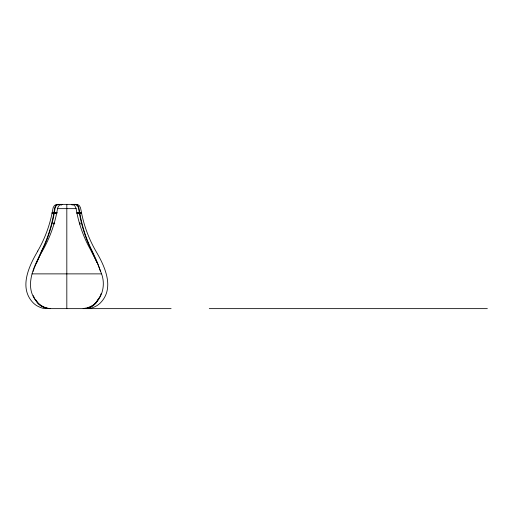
<?xml version="1.0" encoding="UTF-8"?>
<svg xmlns="http://www.w3.org/2000/svg" width="513" height="513" viewBox="0 0 513 513"><rect width="100%" height="100%" fill="white"/><g stroke="black" fill="none" stroke-linecap="round" stroke-linejoin="round"><path stroke-width="0.77" d="M62.009 204.36L60.361 204.751A4.271 4.271 0 0 0 58.783 205.873L57.751 207.714L57.058 211.176A125.704 125.704 0 0 1 42.367 251.017C33.621 266.061 23.181 287.864 37.789 302.83A19.622 19.622 0 0 0 41.579 305.799L44.484 307.242L49.44 308.64L171.098 308.64M33.191 271.396L33.999 268.799M34.236 268.119L41.476 251.049A125.704 108.865 90 0 0 54.154 211.176L54.756 207.714L55.654 205.873A4.271 3.7 90 0 1 57.014 204.751L58.444 204.36M100.388 295.571L101.048 293.737M36.429 263.284L41.912 251.049M100.15 296.142L96.175 302.83A19.622 16.993 90 0 1 92.891 305.799L90.378 307.242L86.081 308.64M37.808 251.049C28.946 266.029 18.596 287.883 33.178 302.83A19.622 19.622 0 0 0 36.968 305.799C39.847 307.345 43.092 308.839 46.427 308.531M98.451 298.842L95.739 302.83A19.622 16.993 90 0 1 92.455 305.799C90.025 307.3 87.204 308.839 84.26 308.531M60.912 204.751A4.271 2.135 -90 0 0 60.733 204.918A4.271 2.135 90 0 1 60.906 204.751L61.733 204.36M61.663 204.751A4.271 2.135 -90 0 0 61.483 204.918A4.271 2.135 90 0 1 61.663 204.751L61.849 204.61M58.88 204.36L57.45 204.751A4.271 3.7 90 0 0 56.084 205.873L55.186 207.714L54.59 211.176A125.704 108.865 90 0 1 41.861 251.017M49.376 308.531L46.055 308.275L40.751 305.799A19.622 16.993 -90 0 1 37.468 302.83L34.756 298.842L33.249 295.571M49.44 308.64L50.511 308.563M57.501 208.65L76.142 208.65L76.584 211.176A125.704 125.704 0 0 0 91.276 251.017M52.089 212.619L56.404 212.619M56.699 212.619L57.09 212.619M77.239 212.619L81.554 212.619L81.541 213.485L77.239 213.485M52.089 213.049L57.174 213.049M76.469 213.049L81.554 213.049M52.089 213.485L56.404 213.485M53.461 223.046L54.237 223.046M79.406 223.046L80.182 223.046M51.781 223.482L52.127 223.482M53.621 223.482L54.782 223.482M79.47 223.482L80.022 223.482M53.461 223.912L54.237 223.912M79.406 223.912L80.182 223.912M32.062 273.878L101.58 273.878C105.203 283.67 103.139 295.27 95.854 302.83A19.622 19.622 0 0 1 92.064 305.799L87.588 307.806L83.132 308.563M209.278 308.64L487.35 308.64M71.628 204.36L73.282 204.751A4.271 4.271 0 0 1 74.86 205.873L76.155 208.65M74.763 204.36L76.623 204.751A4.271 3.7 -90 0 1 76.937 204.918M85.716 308.313C89.531 309.243 93.366 307.601 96.675 305.799A19.622 19.622 0 0 0 100.465 302.83C115.047 287.883 104.697 266.029 95.835 251.049A125.704 125.704 0 0 1 81.201 211.176L80.503 207.714L79.47 205.873A4.271 4.271 0 0 0 77.893 204.751L76.245 204.36L57.398 204.36L55.75 204.751A4.271 4.271 0 0 0 54.173 205.873L53.14 207.714L52.448 211.176A125.704 125.704 0 0 1 37.75 251.017M75.148 204.418L76.193 204.751A4.271 3.7 90 0 1 77.559 205.873L78.451 207.714L79.053 211.176A125.704 108.859 -90 0 0 91.776 251.017M47.991 308.64L43.701 307.242L41.187 305.799A19.622 16.993 -90 0 1 37.904 302.83L36.333 300.733M71.91 204.36L72.731 204.751A4.271 2.135 -90 0 1 72.91 204.918A4.271 2.135 90 0 0 72.731 204.751M35.468 299.329L36.032 300.291M91.218 251.049L97.547 263.284L101.58 273.878M91.724 251.049L96.912 262.56M99.637 268.799L96.457 260.373L92.16 251.049A125.704 108.859 -90 0 1 79.489 211.176L78.887 207.714L77.989 205.873A4.271 3.7 90 0 0 76.623 204.751M99.843 269.447L100.452 271.396M66.818 204.36L66.818 308.64M56.706 204.918A4.271 3.7 -90 0 1 57.014 204.751M71.698 204.751A4.271 3.02 -90 0 1 71.948 204.918"/></g></svg>
